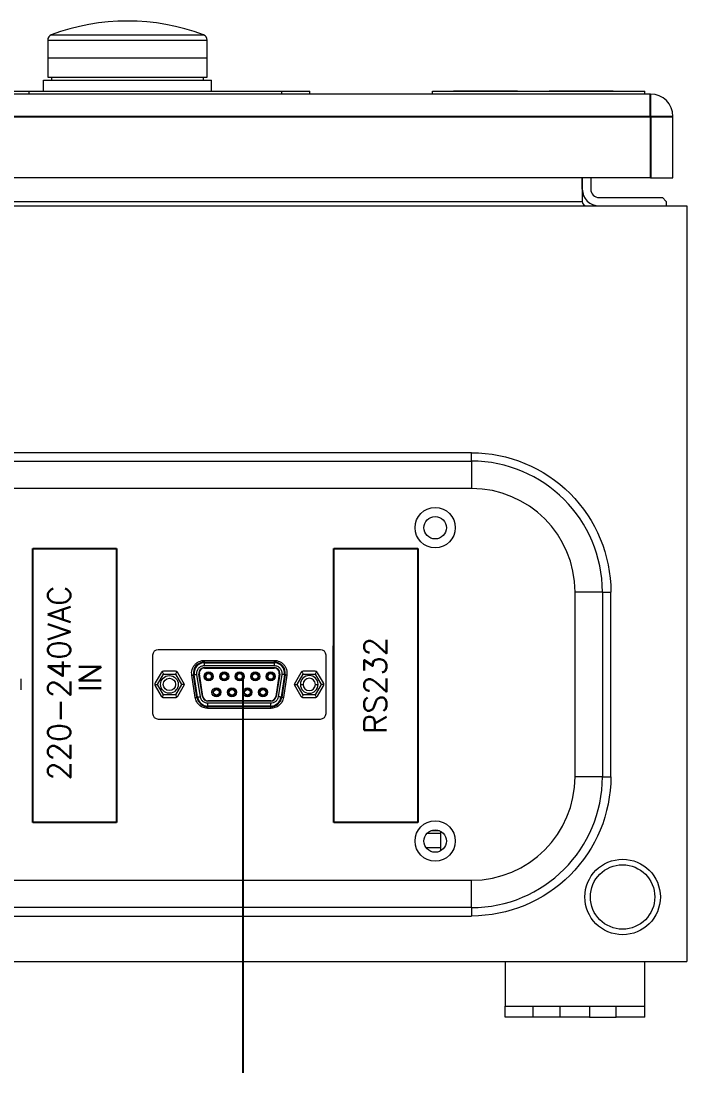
# Model space of a CAD drawing. Extents: x 4137 to 28680, y 2446 to 6814.
# Drawn here: x 14285.1 to 14435, y 3516.8 to 3753.7 of the extents above; entities that cross this region are included whole.
import ezdxf
from ezdxf.enums import TextEntityAlignment as Align

# ---------------------------------------------------------------- set-up
doc = ezdxf.new("R2010")
doc.units = 0
doc.header["$LTSCALE"] = 0.5
doc.layers.get('0').update_dxf_attribs({"linetype": 'CONTINUOUS'})
doc.layers.add('DIM', color=5, linetype='CONTINUOUS')
doc.layers.add('VOL', color=2, linetype='CONTINUOUS')
doc.styles.get("Standard").update_dxf_attribs({"font": 'simplex.shx'})

msp = doc.modelspace()

# ---------------------------------------------------------------- linework, layer by layer
at = {"color": 8, "linetype": 'Continuous', "lineweight": 15}
for p, q in [((14291.88, 3750.56), (14326.16, 3750.56)), ((14291.88, 3750.56), (14326.16, 3750.56)), ((14386.51, 3654.57), (14386.51, 3648.4)), ((14386.51, 3654.57), (14386.51, 3648.4)), ((14415.99, 3625.09), (14409.82, 3625.09)), ((14415.99, 3625.09), (14409.82, 3625.09)), ((14415.99, 3583.51), (14409.82, 3583.51)), ((14415.99, 3583.51), (14409.82, 3583.51)), ((14379.58, 3570.72), (14376.46, 3570.72)), ((14379.58, 3570.72), (14376.46, 3570.72)), ((14376.26, 3567.57), (14379.58, 3567.57)), ((14376.26, 3567.57), (14379.58, 3567.57)), ((14386.51, 3554.03), (14386.51, 3560.2)), ((14386.51, 3554.03), (14386.51, 3560.2))]:
    msp.add_line(p, q, dxfattribs=at)
at = {"color": 7, "linetype": 'Continuous', "lineweight": 15}
for p, q in [((14291.07, 3749.38), (14291.07, 3745.42)), ((14291.07, 3749.38), (14291.07, 3745.42)), ((14326.98, 3745.42), (14326.98, 3749.38)), ((14326.98, 3745.42), (14326.98, 3749.38)), ((14291.07, 3745.42), (14326.98, 3745.42)), ((14291.07, 3745.42), (14326.98, 3745.42)), ((14291.08, 3745.42), (14291.08, 3741.01)), ((14291.08, 3745.42), (14291.08, 3741.01)), ((14326.96, 3741.01), (14326.96, 3745.42)), ((14326.96, 3741.01), (14326.96, 3745.42)), ((14290.12, 3740.38), (14327.92, 3740.38)), ((14290.12, 3737.87), (14290.12, 3740.38)), ((14290.12, 3740.38), (14327.92, 3740.38)), ((14290.12, 3737.87), (14290.12, 3740.38)), ((14291.08, 3741.01), (14326.96, 3741.01)), ((14291.08, 3741.01), (14326.96, 3741.01)), ((14291.92, 3741.01), (14291.92, 3740.38)), ((14291.92, 3741.01), (14291.92, 3740.38)), ((14326.12, 3740.38), (14326.12, 3741.01)), ((14326.12, 3740.38), (14326.12, 3741.01)), ((14327.92, 3737.87), (14327.92, 3740.38)), ((14327.92, 3737.87), (14327.92, 3740.38)), ((14382.48, 3737.99), (14382.48, 3737.86)), ((14382.48, 3737.99), (14396.84, 3737.99)), ((14382.48, 3737.99), (14382.48, 3737.86)), ((14382.48, 3737.99), (14396.84, 3737.99)), ((14396.84, 3737.99), (14396.84, 3737.86)), ((14396.84, 3737.99), (14396.84, 3737.86)), ((14404.02, 3737.99), (14404.02, 3737.86)), ((14404.02, 3737.99), (14418.39, 3737.99)), ((14404.02, 3737.99), (14404.02, 3737.86)), ((14404.02, 3737.99), (14418.39, 3737.99)), ((14418.39, 3737.99), (14418.39, 3737.86)), ((14418.39, 3737.99), (14418.39, 3737.86)), ((14426.83, 3737.23), (14191.21, 3737.23)), ((14426.83, 3737.23), (14191.21, 3737.23)), ((14280.57, 3737.87), (14286.87, 3737.87)), ((14280.57, 3737.87), (14286.87, 3737.87)), ((14286.87, 3737.23), (14286.87, 3737.87)), ((14286.87, 3737.87), (14343.8, 3737.87)), ((14286.87, 3737.23), (14286.87, 3737.87)), ((14286.87, 3737.87), (14343.8, 3737.87)), ((14343.8, 3737.23), (14343.8, 3737.87)), ((14343.8, 3737.87), (14350.1, 3737.87)), ((14343.8, 3737.23), (14343.8, 3737.87)), ((14343.8, 3737.87), (14350.1, 3737.87)), ((14350.1, 3737.23), (14350.1, 3737.87)), ((14350.1, 3737.23), (14350.1, 3737.87)), ((14377.69, 3737.23), (14377.69, 3737.86)), ((14377.69, 3737.86), (14425.57, 3737.86)), ((14377.69, 3737.23), (14377.69, 3737.86)), ((14377.69, 3737.86), (14425.57, 3737.86)), ((14425.57, 3737.23), (14425.57, 3737.86)), ((14425.57, 3737.23), (14425.57, 3737.86)), ((14431.87, 3718.33), (14431.87, 3732.19)), ((14431.87, 3718.33), (14431.87, 3732.19)), ((14426.83, 3718.33), (14191.21, 3718.33)), ((14426.83, 3718.33), (14191.21, 3718.33)), ((14411.4, 3718.33), (14411.4, 3713.04)), ((14411.4, 3718.33), (14411.4, 3713.04)), ((14411.46, 3715.81), (14411.46, 3718.33)), ((14411.46, 3715.81), (14411.46, 3718.33)), ((14413.35, 3718.33), (14413.35, 3715.81)), ((14413.35, 3718.33), (14413.35, 3715.81)), ((14426.83, 3718.33), (14431.87, 3718.33)), ((14426.83, 3718.33), (14431.87, 3718.33)), ((14183.02, 3712.03), (14435.02, 3712.03)), ((14183.02, 3712.03), (14435.02, 3712.03)), ((14197.83, 3713.04), (14411.4, 3713.04)), ((14197.83, 3713.04), (14411.4, 3713.04)), ((14415.24, 3713.92), (14429.48, 3713.92)), ((14415.24, 3713.92), (14429.48, 3713.92)), ((14430.36, 3713.04), (14429.48, 3713.92)), ((14430.36, 3713.04), (14429.48, 3713.92)), ((14430.36, 3713.04), (14430.36, 3712.03)), ((14430.36, 3713.04), (14430.36, 3712.03)), ((14435.02, 3712.03), (14435.02, 3541.93)), ((14435.02, 3712.03), (14435.02, 3541.93)), ((14386.51, 3656.46), (14231.53, 3656.46)), ((14386.51, 3656.46), (14231.53, 3656.46)), ((14386.51, 3654.57), (14386.51, 3656.46)), ((14386.51, 3654.57), (14386.51, 3656.46)), ((14231.53, 3654.57), (14386.51, 3654.57)), ((14231.53, 3654.57), (14386.51, 3654.57)), ((14386.51, 3648.4), (14231.53, 3648.4)), ((14386.51, 3648.4), (14231.53, 3648.4)), ((14409.82, 3583.51), (14409.82, 3625.09)), ((14409.82, 3583.51), (14409.82, 3625.09)), ((14415.99, 3625.09), (14415.99, 3583.51)), ((14415.99, 3625.09), (14417.88, 3625.09)), ((14415.99, 3625.09), (14415.99, 3583.51)), ((14415.99, 3625.09), (14417.88, 3625.09)), ((14417.88, 3583.51), (14417.88, 3625.09)), ((14417.88, 3583.51), (14417.88, 3625.09)), ((14314.69, 3610.85), (14314.69, 3597.75)), ((14352.49, 3612.11), (14315.95, 3612.11)), ((14353.75, 3597.75), (14353.75, 3610.85)), ((14326.37, 3609.33), (14326.37, 3609.71)), ((14326.37, 3609.71), (14342.07, 3609.71)), ((14326.37, 3609.18), (14326.37, 3609.33)), ((14326.37, 3609.33), (14342.07, 3609.33)), ((14326.37, 3608.55), (14326.37, 3609.18)), ((14326.37, 3609.18), (14342.07, 3609.18)), ((14326.37, 3608.55), (14342.07, 3608.55)), ((14326.37, 3608.08), (14342.07, 3608.08)), ((14326.37, 3607.98), (14342.07, 3607.98)), ((14342.07, 3609.71), (14342.07, 3609.33)), ((14342.07, 3609.33), (14342.07, 3609.18)), ((14342.07, 3609.18), (14342.07, 3608.55)), ((14316.61, 3606.93), (14315.27, 3604.61)), ((14315.82, 3604.3), (14317.16, 3606.62)), ((14319.83, 3607.25), (14317.16, 3607.25)), ((14317.16, 3606.62), (14319.83, 3606.62)), ((14319.83, 3606.62), (14321.17, 3604.3)), ((14321.9, 3604.3), (14320.38, 3606.93)), ((14324.3, 3601.34), (14323.52, 3606.38)), ((14323.89, 3606.43), (14324.04, 3606.46)), ((14324.68, 3601.39), (14323.89, 3606.43)), ((14324.83, 3601.42), (14324.04, 3606.46)), ((14325.45, 3601.52), (14324.67, 3606.56)), ((14325.91, 3601.59), (14325.13, 3606.63)), ((14326.01, 3601.6), (14325.23, 3606.64)), ((14343.21, 3606.64), (14342.43, 3601.6)), ((14343.31, 3606.63), (14342.53, 3601.59)), ((14343.77, 3606.56), (14342.99, 3601.52)), ((14344.4, 3606.46), (14343.61, 3601.42)), ((14344.55, 3606.43), (14343.76, 3601.39)), ((14344.92, 3606.38), (14344.14, 3601.34)), ((14344.55, 3606.43), (14344.4, 3606.46)), ((14348.06, 3606.93), (14346.55, 3604.3)), ((14347.27, 3604.3), (14348.61, 3606.62)), ((14351.29, 3607.25), (14348.61, 3607.25)), ((14348.61, 3606.62), (14351.29, 3606.62)), ((14351.29, 3606.62), (14352.62, 3604.3)), ((14353.17, 3604.61), (14351.83, 3606.93)), ((14315.19, 3604.3), (14315.82, 3604.3)), ((14315.27, 3603.98), (14316.61, 3601.67)), ((14317.16, 3601.98), (14315.82, 3604.3)), ((14321.17, 3604.3), (14319.83, 3601.98)), ((14320.38, 3601.67), (14321.9, 3604.3)), ((14321.9, 3604.3), (14321.17, 3604.3)), ((14346.55, 3604.3), (14347.27, 3604.3)), ((14346.55, 3604.3), (14348.06, 3601.67)), ((14348.61, 3601.98), (14347.27, 3604.3)), ((14347.97, 3604.3), (14348.58, 3604.3)), ((14352.62, 3604.3), (14351.29, 3601.98)), ((14351.36, 3604.3), (14351.97, 3604.3)), ((14351.83, 3601.67), (14353.17, 3603.98)), ((14353.25, 3604.3), (14352.62, 3604.3)), ((14319.83, 3601.98), (14317.16, 3601.98)), ((14317.16, 3601.35), (14319.83, 3601.35)), ((14324.68, 3601.39), (14324.83, 3601.42)), ((14341.28, 3600.62), (14327.16, 3600.62)), ((14343.76, 3601.39), (14343.61, 3601.42)), ((14351.29, 3601.98), (14348.61, 3601.98)), ((14348.61, 3601.35), (14351.29, 3601.35)), ((14341.28, 3600.52), (14327.16, 3600.52)), ((14341.28, 3600.06), (14327.16, 3600.06)), ((14327.16, 3599.43), (14327.16, 3600.06)), ((14341.28, 3599.43), (14327.16, 3599.43)), ((14327.16, 3599.27), (14327.16, 3599.43)), ((14341.28, 3599.27), (14327.16, 3599.27)), ((14327.16, 3598.89), (14327.16, 3599.27)), ((14341.28, 3598.89), (14327.16, 3598.89)), ((14341.28, 3599.43), (14341.28, 3600.06)), ((14341.28, 3599.27), (14341.28, 3599.43)), ((14341.28, 3598.89), (14341.28, 3599.27)), ((14315.95, 3596.49), (14352.49, 3596.49)), ((14415.99, 3583.51), (14417.88, 3583.51)), ((14415.99, 3583.51), (14417.88, 3583.51)), ((14379.28, 3571.35), (14377.36, 3571.35)), ((14379.28, 3571.35), (14377.36, 3571.35)), ((14379.58, 3566.84), (14379.58, 3571.2)), ((14379.58, 3566.84), (14379.58, 3571.2)), ((14231.53, 3560.2), (14386.51, 3560.2)), ((14231.53, 3560.2), (14386.51, 3560.2)), ((14386.51, 3554.03), (14231.53, 3554.03)), ((14386.51, 3554.03), (14231.53, 3554.03)), ((14386.51, 3554.03), (14386.51, 3552.14)), ((14386.51, 3554.03), (14386.51, 3552.14)), ((14231.53, 3552.14), (14386.51, 3552.14)), ((14231.53, 3552.14), (14386.51, 3552.14)), ((14183.02, 3541.93), (14435.02, 3541.93)), ((14183.02, 3541.93), (14435.02, 3541.93)), ((14394.07, 3541.93), (14394.07, 3531.85)), ((14394.07, 3541.93), (14394.07, 3531.85)), ((14425.57, 3531.85), (14425.57, 3541.93)), ((14425.57, 3531.85), (14425.57, 3541.93)), ((14394.07, 3529.33), (14394.07, 3531.85)), ((14394.07, 3531.85), (14394.18, 3531.85)), ((14394.07, 3529.33), (14394.07, 3531.85)), ((14394.07, 3531.85), (14394.18, 3531.85)), ((14394.18, 3531.85), (14400.35, 3531.85)), ((14394.18, 3531.85), (14400.35, 3531.85)), ((14400.35, 3531.85), (14400.35, 3529.33)), ((14400.35, 3531.85), (14406.36, 3531.85)), ((14400.35, 3531.85), (14400.35, 3529.33)), ((14400.35, 3531.85), (14406.36, 3531.85)), ((14406.36, 3531.85), (14413.06, 3531.85)), ((14406.36, 3531.85), (14406.36, 3529.33)), ((14406.36, 3531.85), (14413.06, 3531.85)), ((14406.36, 3531.85), (14406.36, 3529.33)), ((14413.06, 3531.85), (14413.06, 3529.33)), ((14413.06, 3531.85), (14419.08, 3531.85)), ((14413.06, 3531.85), (14413.06, 3529.33)), ((14413.06, 3531.85), (14419.08, 3531.85)), ((14419.08, 3529.33), (14419.08, 3531.85)), ((14419.08, 3531.85), (14425.24, 3531.85)), ((14419.08, 3529.33), (14419.08, 3531.85)), ((14419.08, 3531.85), (14425.24, 3531.85)), ((14425.24, 3531.85), (14425.57, 3531.85)), ((14425.24, 3531.85), (14425.57, 3531.85)), ((14425.57, 3529.33), (14425.57, 3531.85)), ((14425.57, 3529.33), (14425.57, 3531.85)), ((14400.35, 3529.33), (14394.07, 3529.33)), ((14400.35, 3529.33), (14394.07, 3529.33)), ((14406.36, 3529.33), (14400.35, 3529.33)), ((14406.36, 3529.33), (14400.35, 3529.33)), ((14413.06, 3529.33), (14406.36, 3529.33)), ((14413.06, 3529.33), (14406.36, 3529.33)), ((14413.06, 3529.33), (14419.08, 3529.33)), ((14413.06, 3529.33), (14419.08, 3529.33)), ((14425.57, 3529.33), (14419.08, 3529.33)), ((14425.57, 3529.33), (14419.08, 3529.33))]:
    msp.add_line(p, q, dxfattribs=at)
for p, q in [((14287.7, 3573.17), (14287.7, 3634.91)), ((14287.7, 3634.91), (14306.6, 3634.91)), ((14306.6, 3634.91), (14306.6, 3573.17)), ((14355.52, 3634.91), (14374.42, 3634.91)), ((14355.52, 3573.17), (14355.52, 3634.91)), ((14374.42, 3634.91), (14374.42, 3573.17)), ((14355.36, 3613), (14355.36, 3594.1)), ((14306.6, 3573.17), (14287.7, 3573.17)), ((14374.42, 3573.17), (14355.52, 3573.17))]:
    msp.add_line(p, q)
at = {"color": 7, "linetype": 'Continuous', "lineweight": 15, "flags": 128}
for points in [[(14316.84, 3607.16), (14316.89, 3607.08), (14316.94, 3606.99), (14317.01, 3606.87), (14317.08, 3606.75), (14317.16, 3606.62)], [(14320.15, 3607.16), (14320.1, 3607.08), (14320.04, 3606.99), (14319.98, 3606.87), (14319.91, 3606.75), (14319.83, 3606.62)], [(14323.52, 3606.38), (14323.59, 3606.39), (14323.66, 3606.4), (14323.72, 3606.41), (14323.78, 3606.42), (14323.82, 3606.42), (14323.86, 3606.43), (14323.88, 3606.43), (14323.89, 3606.43)], [(14324.04, 3606.46), (14324.06, 3606.46), (14324.1, 3606.47), (14324.15, 3606.48), (14324.23, 3606.49), (14324.33, 3606.5), (14324.43, 3606.52), (14324.55, 3606.54), (14324.67, 3606.56)], [(14344.4, 3606.46), (14344.38, 3606.46), (14344.34, 3606.47), (14344.29, 3606.48), (14344.21, 3606.49), (14344.12, 3606.5), (14344.01, 3606.52), (14343.89, 3606.54), (14343.77, 3606.56)], [(14344.92, 3606.38), (14344.85, 3606.39), (14344.78, 3606.4), (14344.72, 3606.41), (14344.66, 3606.42), (14344.62, 3606.42), (14344.58, 3606.43), (14344.56, 3606.43), (14344.55, 3606.43)], [(14348.3, 3607.16), (14348.34, 3607.08), (14348.4, 3606.99), (14348.46, 3606.87), (14348.53, 3606.75), (14348.61, 3606.62)], [(14351.6, 3607.16), (14351.56, 3607.08), (14351.5, 3606.99), (14351.43, 3606.87), (14351.36, 3606.75), (14351.29, 3606.62)], [(14317.16, 3601.98), (14317.09, 3601.87), (14317.03, 3601.77), (14316.97, 3601.67), (14316.92, 3601.58), (14316.88, 3601.5), (14316.84, 3601.44)], [(14320.15, 3601.44), (14320.1, 3601.51), (14320.04, 3601.61), (14319.98, 3601.73), (14319.91, 3601.85), (14319.83, 3601.98)], [(14324.3, 3601.34), (14324.38, 3601.35), (14324.45, 3601.36), (14324.51, 3601.37), (14324.57, 3601.38), (14324.61, 3601.38), (14324.65, 3601.39), (14324.67, 3601.39), (14324.68, 3601.39)], [(14324.83, 3601.42), (14324.85, 3601.42), (14324.88, 3601.43), (14324.94, 3601.44), (14325.02, 3601.45), (14325.11, 3601.46), (14325.22, 3601.48), (14325.33, 3601.5), (14325.45, 3601.52)], [(14343.61, 3601.42), (14343.59, 3601.42), (14343.56, 3601.43), (14343.5, 3601.44), (14343.42, 3601.45), (14343.33, 3601.46), (14343.22, 3601.48), (14343.11, 3601.5), (14342.99, 3601.52)], [(14344.14, 3601.34), (14344.06, 3601.35), (14344, 3601.36), (14343.93, 3601.37), (14343.88, 3601.38), (14343.83, 3601.38), (14343.79, 3601.39), (14343.77, 3601.39), (14343.76, 3601.39)], [(14348.61, 3601.98), (14348.55, 3601.87), (14348.49, 3601.77), (14348.43, 3601.67), (14348.38, 3601.58), (14348.33, 3601.5), (14348.3, 3601.44)], [(14351.6, 3601.44), (14351.56, 3601.5), (14351.52, 3601.58), (14351.47, 3601.67), (14351.41, 3601.77), (14351.35, 3601.87), (14351.29, 3601.98)]]:
    msp.add_lwpolyline(points, dxfattribs=at)
at = {"color": 7, "linetype": 'Continuous', "lineweight": 15}
for centre, radius in [((14378.32, 3639.58), 4.54), ((14378.32, 3639.58), 4.54), ((14378.32, 3639.58), 2.52), ((14378.32, 3639.58), 2.52), ((14318.47, 3604.3), 2), ((14318.47, 3604.3), 1.39), ((14327.33, 3606.09), 1.01), ((14327.33, 3606.09), 0.756), ((14327.33, 3606.09), 0.63), ((14330.82, 3606.09), 1.01), ((14330.82, 3606.09), 0.756), ((14330.82, 3606.09), 0.63), ((14334.31, 3606.09), 1.01), ((14334.31, 3606.09), 0.756), ((14334.31, 3606.09), 0.63), ((14337.8, 3606.09), 1.01), ((14337.8, 3606.09), 0.756), ((14337.8, 3606.09), 0.63), ((14341.29, 3606.09), 1.01), ((14341.29, 3606.09), 0.756), ((14341.29, 3606.09), 0.63), ((14329.07, 3602.51), 1.01), ((14329.07, 3602.51), 0.756), ((14329.07, 3602.51), 0.63), ((14332.56, 3602.51), 1.01), ((14332.56, 3602.51), 0.756), ((14332.56, 3602.51), 0.63), ((14336.05, 3602.51), 1.01), ((14336.05, 3602.51), 0.756), ((14336.05, 3602.51), 0.63), ((14339.54, 3602.51), 1.01), ((14339.54, 3602.51), 0.756), ((14339.54, 3602.51), 0.63), ((14378.32, 3569.02), 4.54), ((14378.32, 3569.02), 4.54), ((14378.32, 3569.02), 2.52), ((14378.32, 3569.02), 2.52), ((14420.53, 3556.42), 8.5), ((14420.53, 3556.42), 8.5), ((14420.53, 3556.42), 7.25), ((14420.53, 3556.42), 7.25)]:
    msp.add_circle(centre, radius, dxfattribs=at)
for centre, radius, start, end in [((14309.02, 3704.93), 48.75, 69.4165, 110.5835), ((14309.02, 3704.93), 48.75, 69.4165, 110.5835), ((14292.33, 3749.38), 1.26, 110.5835, 180.0187), ((14292.33, 3749.38), 1.26, 110.5835, 180.0187), ((14325.72, 3749.38), 1.26, 0.0187, 69.4165), ((14325.72, 3749.38), 1.26, 0.0187, 69.4165), ((14426.83, 3732.19), 5.04, 360, 90), ((14426.83, 3732.19), 5.04, 360, 90), ((14415.24, 3715.81), 3.78, 180, 270), ((14415.24, 3715.81), 3.78, 180, 270), ((14415.24, 3715.81), 1.89, 180, 270), ((14415.24, 3715.81), 1.89, 180, 270), ((14412.4, 3713.04), 1.01, 180, 270), ((14412.4, 3713.04), 1.01, 180, 270), ((14386.51, 3625.09), 29.48, 0, 90), ((14386.51, 3625.09), 29.48, 0, 90), ((14386.51, 3625.09), 23.31, 0, 90), ((14386.51, 3625.09), 23.31, 0, 90), ((14315.95, 3610.85), 1.26, 90, 180), ((14352.49, 3610.85), 1.26, 0, 90), ((14326.37, 3606.82), 2.51, 90, 188.8807), ((14326.37, 3606.82), 2.35, 90, 188.8807), ((14326.37, 3606.82), 1.26, 90, 188.8807), ((14326.37, 3606.82), 1.16, 90, 188.8807), ((14342.07, 3606.82), 2.51, 351.1193, 90), ((14342.07, 3606.82), 2.35, 351.1193, 90), ((14342.07, 3606.82), 1.26, 351.1193, 90), ((14342.07, 3606.82), 1.16, 351.1193, 90), ((14271.22, 3604.3), 13.9, 354.9728, 5.0272), ((14271.22, 3604.3), 13.9, 354.9728, 5.0272), ((14317.16, 3606.62), 0.63, 120, 150), ((14317.16, 3606.62), 0.63, 90, 120), ((14319.83, 3606.62), 0.63, 60, 90), ((14319.83, 3606.62), 0.63, 30, 60), ((14349.97, 3604.3), 2, 0, 180), ((14348.61, 3606.62), 0.63, 120, 150), ((14348.61, 3606.62), 0.63, 90, 120), ((14349.97, 3604.3), 1.39, 0, 180), ((14351.29, 3606.62), 0.63, 60, 90), ((14351.29, 3606.62), 0.63, 30, 60), ((14315.82, 3604.3), 0.63, 150, 180), ((14315.82, 3604.3), 0.63, 180, 210), ((14349.97, 3604.3), 2, 180, 0), ((14349.97, 3604.3), 1.39, 180, 0), ((14352.62, 3604.3), 0.63, 0, 30), ((14352.62, 3604.3), 0.63, 330, 0), ((14317.16, 3601.98), 0.63, 210, 240), ((14317.16, 3601.98), 0.63, 240, 270), ((14319.83, 3601.98), 0.63, 270, 300), ((14319.83, 3601.98), 0.63, 300, 330), ((14327.16, 3601.78), 2.51, 188.8807, 270), ((14327.16, 3601.78), 2.35, 188.8807, 270), ((14327.16, 3601.78), 1.26, 188.8807, 270), ((14327.16, 3601.78), 1.16, 188.8807, 270), ((14341.28, 3601.78), 1.16, 270, 351.1193), ((14341.28, 3601.78), 1.26, 270, 351.1193), ((14341.28, 3601.78), 2.35, 270, 351.1193), ((14341.28, 3601.78), 2.51, 270, 351.1193), ((14348.61, 3601.98), 0.63, 210, 240), ((14348.61, 3601.98), 0.63, 240, 270), ((14351.29, 3601.98), 0.63, 270, 300), ((14351.29, 3601.98), 0.63, 300, 330), ((14315.95, 3597.75), 1.26, 180, 270), ((14352.49, 3597.75), 1.26, 270, 0), ((14386.51, 3583.51), 23.31, 270, 0), ((14386.51, 3583.51), 29.48, 270, 0), ((14386.51, 3583.51), 23.31, 270, 0), ((14386.51, 3583.51), 29.48, 270, 0)]:
    msp.add_arc(centre, radius, start, end, dxfattribs=at)
for points, knots in [([(14291.07, 3749.38), (14291.13, 3749.38), (14291.27, 3749.38), (14292.33, 3749.38), (14293.99, 3749.38), (14296.24, 3749.38), (14298.98, 3749.38), (14302.11, 3749.38), (14305.5, 3749.38), (14309.02, 3749.38), (14312.55, 3749.38), (14315.94, 3749.38), (14319.06, 3749.38), (14321.8, 3749.38), (14324.05, 3749.38), (14325.71, 3749.38), (14326.77, 3749.38), (14326.91, 3749.38), (14326.98, 3749.38)], [0, 0, 0, 0, 0.0625, 0.125, 0.1875, 0.25, 0.3125, 0.375, 0.4375, 0.5, 0.5625, 0.625, 0.6875, 0.75, 0.8125, 0.875, 0.9375, 1, 1, 1, 1]), ([(14291.07, 3749.38), (14291.13, 3749.38), (14291.27, 3749.38), (14292.33, 3749.38), (14293.99, 3749.38), (14296.24, 3749.38), (14298.98, 3749.38), (14302.11, 3749.38), (14305.5, 3749.38), (14309.02, 3749.38), (14312.55, 3749.38), (14315.94, 3749.38), (14319.06, 3749.38), (14321.8, 3749.38), (14324.05, 3749.38), (14325.71, 3749.38), (14326.77, 3749.38), (14326.91, 3749.38), (14326.98, 3749.38)], [0, 0, 0, 0, 0.0625, 0.125, 0.1875, 0.25, 0.3125, 0.375, 0.4375, 0.5, 0.5625, 0.625, 0.6875, 0.75, 0.8125, 0.875, 0.9375, 1, 1, 1, 1]), ([(14386.51, 3656.46), (14394.83, 3656.46), (14402.81, 3653.16), (14414.58, 3641.39), (14417.88, 3633.41), (14417.88, 3625.09)], [0, 0, 0, 0, 0.5, 0.5, 1, 1, 1, 1]), ([(14386.51, 3656.46), (14394.83, 3656.46), (14402.81, 3653.16), (14414.58, 3641.39), (14417.88, 3633.41), (14417.88, 3625.09)], [0, 0, 0, 0, 0.5, 0.5, 1, 1, 1, 1]), ([(14323.52, 3606.38), (14323.5, 3606.58), (14323.46, 3607), (14323.57, 3607.62), (14323.8, 3608.2), (14324.16, 3608.71), (14324.61, 3609.15), (14325.15, 3609.46), (14325.75, 3609.67), (14326.16, 3609.7), (14326.37, 3609.71)], [0, 0, 0, 0, 0.125, 0.249998, 0.374929, 0.499998, 0.62493, 0.749999, 0.874931, 1, 1, 1, 1]), ([(14324.67, 3606.56), (14324.65, 3606.68), (14324.63, 3606.93), (14324.7, 3607.3), (14324.84, 3607.64), (14325.05, 3607.95), (14325.32, 3608.21), (14325.64, 3608.4), (14326, 3608.52), (14326.25, 3608.54), (14326.37, 3608.55)], [0, 0, 0, 0, 0.1251165, 0.2500018, 0.3751177, 0.500003, 0.6251188, 0.7500041, 0.8749997, 1, 1, 1, 1]), ([(14342.07, 3609.71), (14342.28, 3609.7), (14342.69, 3609.67), (14343.29, 3609.46), (14343.83, 3609.15), (14344.28, 3608.71), (14344.64, 3608.2), (14344.87, 3607.62), (14344.98, 3607), (14344.94, 3606.58), (14344.92, 3606.38)], [0, 0, 0, 0, 0.125, 0.249997, 0.374929, 0.499998, 0.62493, 0.749999, 0.874931, 1, 1, 1, 1]), ([(14342.07, 3608.55), (14342.19, 3608.54), (14342.44, 3608.52), (14342.8, 3608.4), (14343.12, 3608.21), (14343.39, 3607.95), (14343.6, 3607.64), (14343.74, 3607.3), (14343.81, 3606.93), (14343.79, 3606.68), (14343.77, 3606.56)], [0, 0, 0, 0, 0.125116, 0.250001, 0.375117, 0.500002, 0.625119, 0.750004, 0.874999, 1, 1, 1, 1]), ([(14327.16, 3598.89), (14326.83, 3598.93), (14326.15, 3598.99), (14325.24, 3599.54), (14324.56, 3600.35), (14324.39, 3601.01), (14324.3, 3601.34)], [0, 0, 0, 0, 0.2420034, 0.4999995, 0.7579967, 1, 1, 1, 1]), ([(14327.16, 3600.06), (14326.96, 3600.08), (14326.55, 3600.12), (14326.01, 3600.44), (14325.61, 3600.93), (14325.5, 3601.32), (14325.45, 3601.52)], [0, 0, 0, 0, 0.2420034, 0.4999998, 0.7579962, 1, 1, 1, 1]), ([(14342.99, 3601.52), (14342.94, 3601.32), (14342.83, 3600.93), (14342.43, 3600.44), (14341.89, 3600.12), (14341.48, 3600.08), (14341.28, 3600.06)], [0, 0, 0, 0, 0.242004, 0.5, 0.757996, 1, 1, 1, 1]), ([(14344.14, 3601.34), (14344.05, 3601.01), (14343.88, 3600.35), (14343.2, 3599.54), (14342.29, 3598.99), (14341.61, 3598.93), (14341.28, 3598.89)], [0, 0, 0, 0, 0.242003, 0.5, 0.757996, 1, 1, 1, 1]), ([(14417.88, 3583.51), (14417.88, 3575.19), (14414.58, 3567.21), (14402.81, 3555.45), (14394.83, 3552.14), (14386.51, 3552.14)], [0, 0, 0, 0, 0.5, 0.5, 1, 1, 1, 1]), ([(14417.88, 3583.51), (14417.88, 3575.19), (14414.58, 3567.21), (14402.81, 3555.45), (14394.83, 3552.14), (14386.51, 3552.14)], [0, 0, 0, 0, 0.5, 0.5, 1, 1, 1, 1])]:
    msp.add_open_spline(points, degree=3, knots=knots, dxfattribs=at)
at = {"layer": 'DIM'}
msp.add_line((14335.08, 3516.8), (14335.08, 3605.29), dxfattribs=at)
at = {"layer": 'VOL'}
for p, q in [((14426.83, 3732.19), (14426.83, 3737.23)), ((14426.83, 3732.19), (14426.83, 3737.23)), ((14191.21, 3732.19), (14426.83, 3732.19)), ((14191.21, 3732.19), (14426.83, 3732.19)), ((14426.83, 3732.19), (14426.83, 3718.33)), ((14426.83, 3732.19), (14431.87, 3732.19)), ((14426.83, 3732.19), (14426.83, 3718.33)), ((14426.83, 3732.19), (14431.87, 3732.19))]:
    msp.add_line(p, q, dxfattribs=at)

# ---------------------------------------------------------------- texts
for s, p in [('220-240VAC', (14296.17, 3604.59)), ('RS232', (14367.38, 3604.04)), ('IN', (14303.1, 3605.85))]:
    msp.add_text(s, height=5.04, rotation=90).set_placement(p, align=Align.CENTER)

doc.saveas('drawing.dxf')
